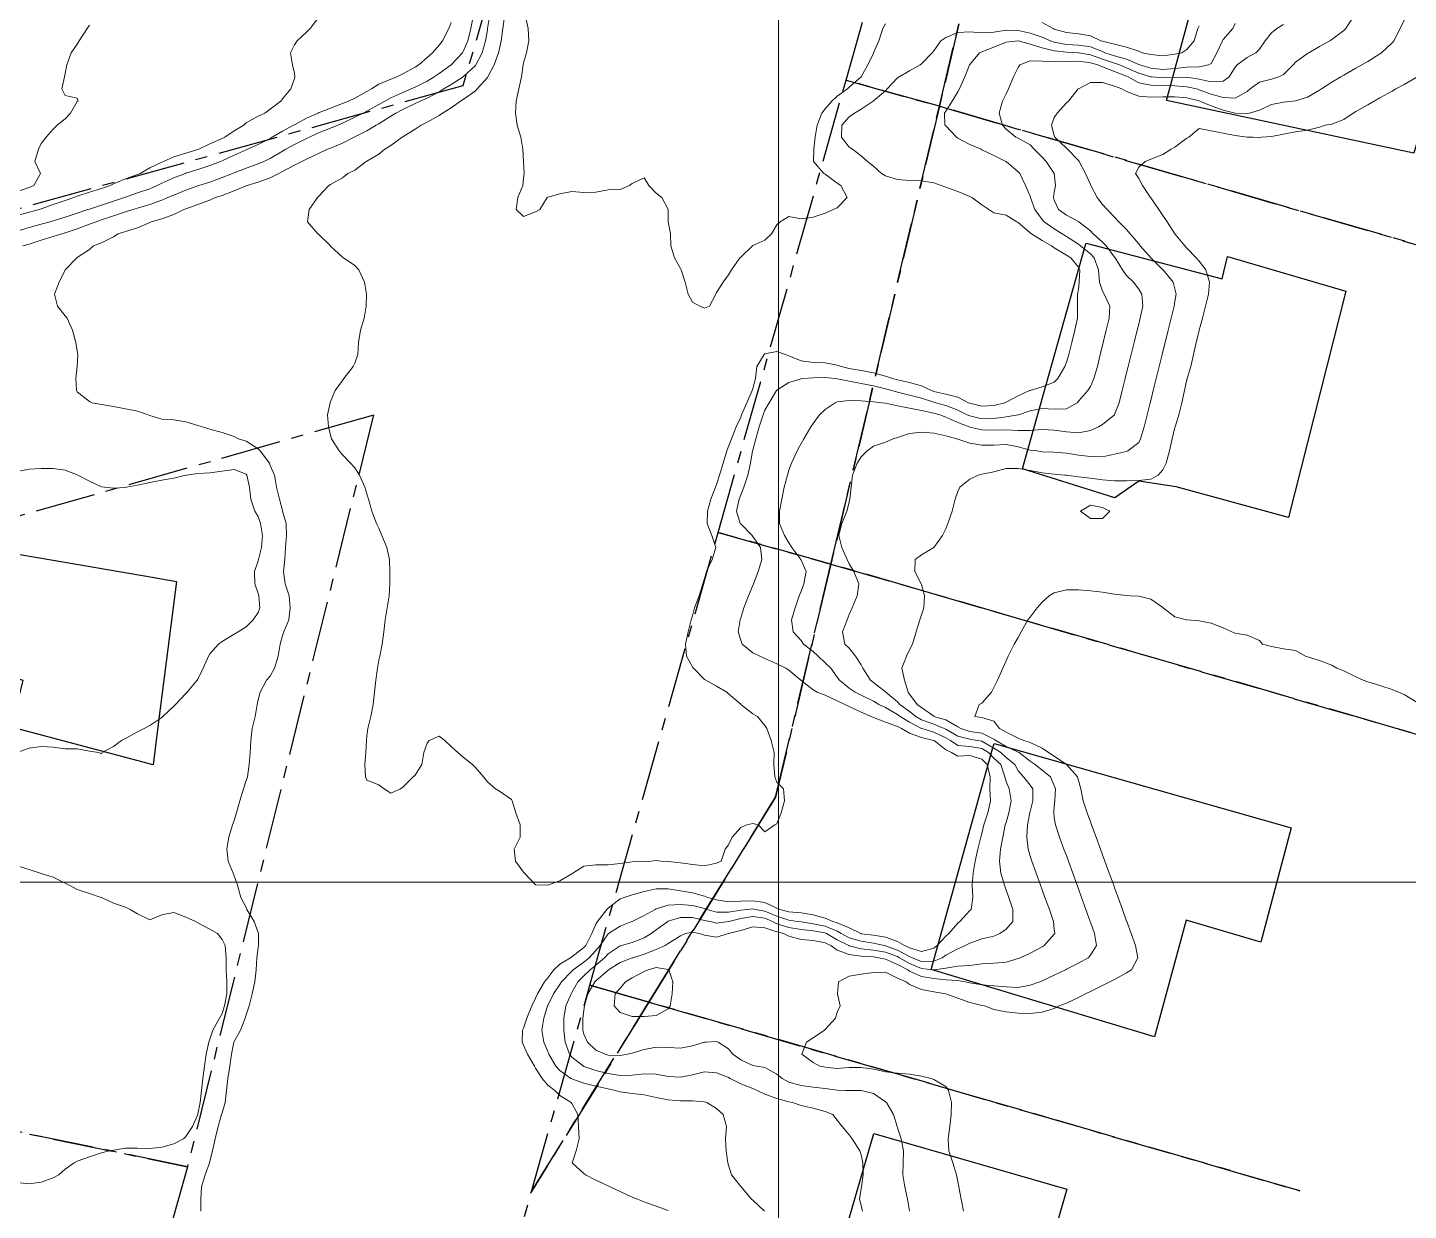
# Model space of a CAD drawing. Header units: centimetres. Extents: x 0 to 642158, y -847 to 649707.
# Drawn here: x 617835.7 to 617892.9, y 621073.8 to 621122.8 of the extents above; entities that cross this region are included whole.
import ezdxf

# ---------------------------------------------------------------- set-up
doc = ezdxf.new("R2010")
doc.units = ezdxf.units.CM
doc.header["$MEASUREMENT"] = 0
doc.linetypes.add('CENTERX2', pattern=[4, 2.5, -0.5, 0.5, -0.5])
doc.layers.add('MEV_grille', color=254, linetype='Continuous', lineweight=9)
doc.layers.add('WAL_topographie 0.5', color=253, linetype='Continuous', lineweight=20)
doc.layers.add('SPW_batiments', color=7, linetype='Continuous')
doc.layers.add('SPW_parcellaire cadastral', color=7, linetype='CENTERX2', lineweight=25, true_color=0xff0542)

# ---------------------------------------------------------------- blocks, each defined once
blk = doc.blocks.new('*U114')
at = {"layer": 'MEV_grille', "transparency": 33554687}
blk.add_lwpolyline([(-1338.461, 0), (1338.461, 0)], dxfattribs=at)
blk = doc.blocks.new('*U115')
at = {"layer": 'MEV_grille', "color": 0, "linetype": 'ByBlock', "lineweight": -2, "transparency": 16777216}
blk.add_blockref('*U114', (0, -1300), dxfattribs=at)
blk = doc.blocks.new('*U112')
at = {"layer": 'MEV_grille', "transparency": 33554687}
blk.add_lwpolyline([(0, 1825.476), (0, -1825.476)], dxfattribs=at)
blk = doc.blocks.new('*U113')
at = {"layer": 'MEV_grille', "color": 0, "linetype": 'ByBlock', "lineweight": -2, "transparency": 16777216}
blk.add_blockref('*U112', (2500, 0), dxfattribs=at)

msp = doc.modelspace()

# ---------------------------------------------------------------- linework, layer by layer
at = {"layer": 'SPW_batiments'}
for points in [[(617896.867, 621130.429), (617896.201, 621127.895), (617896.752, 621127.828), (617895.852, 621123.978), (617895.052, 621124.112), (617893.153, 621117.595), (617882.903, 621119.777), (617886.617, 621133.527), (617896.867, 621130.429)], [(617885.204, 621112.377), (617885.436, 621113.311), (617890.336, 621111.878), (617887.955, 621102.495), (617883.304, 621103.761), (617881.755, 621103.994), (617880.755, 621103.311), (617876.938, 621104.51), (617879.522, 621113.693), (617879.569, 621113.861), (617885.204, 621112.377)], [(617841.13, 621094.145), (617840.888, 621092.249), (617835.022, 621093.805), (617835.507, 621095.742), (617831.018, 621097.017), (617831.199, 621097.556), (617830.103, 621097.277), (617825.934, 621096.216), (617824.573, 621095.869), (617819.511, 621094.58), (617818.612, 621097.934), (617819.02, 621098.05), (617820.973, 621098.604), (617823.204, 621099.236), (617831.571, 621101.609), (617831.83, 621101.564), (617832.505, 621101.449), (617836.753, 621100.719), (617840.854, 621100.015), (617841.858, 621099.842), (617841.13, 621094.145)], [(617888.072, 621089.628), (617886.807, 621084.895), (617883.723, 621085.811), (617882.407, 621080.977), (617873.14, 621083.76), (617873.238, 621084.111), (617875.695, 621092.908), (617875.756, 621093.126), (617888.072, 621089.628)], [(617878.776, 621074.655), (617875.765, 621064.225), (617867.737, 621066.566), (617870.771, 621076.966), (617878.776, 621074.655)]]:
    msp.add_lwpolyline(points, dxfattribs=at)
at = {"layer": 'SPW_parcellaire cadastral'}
for points in [[(617808.375, 621107.823), (617812.477, 621122.791), (617814.302, 621129.008), (617819.06, 621145.562), (617821.552, 621154.15), (617860.557, 621143.859), (617853.735, 621120.38), (617808.375, 621107.823)], [(617869.618, 621120.613), (617874.93, 621139.376), (617876.383, 621138.97), (617877.989, 621138.522), (617873.486, 621119.533), (617869.618, 621120.613)], [(617903.347, 621110.875), (617873.486, 621119.533), (617877.989, 621138.522), (617887.811, 621135.609), (617910.792, 621128.984)], [(617864.311, 621101.87), (617869.618, 621120.613), (617873.486, 621119.533), (617868.988, 621100.563), (617864.311, 621101.87)], [(617895.895, 621092.747), (617868.988, 621100.563), (617873.486, 621119.533), (617903.347, 621110.875)], [(617800.049, 621077.763), (617796.256, 621091.716), (617817.871, 621097.591), (617832.205, 621101.67), (617850.029, 621106.745), (617842.315, 621075.59), (617817.159, 621080.768), (617810.204, 621080.395), (617800.049, 621077.763)], [(617864.311, 621101.87), (617868.988, 621100.563), (617866.699, 621090.907), (617861.44, 621082.414), (617858.998, 621083.108), (617864.311, 621101.87)], [(617888.432, 621074.591), (617861.44, 621082.414), (617866.699, 621090.907), (617868.988, 621100.563), (617895.895, 621092.747)], [(617861.44, 621082.414), (617856.577, 621074.556), (617858.998, 621083.108), (617861.44, 621082.414)], [(617878.663, 621050.825), (617855.463, 621070.639), (617856.577, 621074.556), (617861.44, 621082.414), (617888.432, 621074.591)], [(617839.353, 621065.082), (617833.485, 621065.931), (617824.609, 621067.319), (617815.475, 621068.602), (617808.209, 621069.652), (617807.21, 621062.702), (617804.076, 621063.151), (617801.865, 621071.281), (617800.049, 621077.763), (617810.204, 621080.395), (617817.159, 621080.768), (617842.315, 621075.59), (617839.353, 621065.082)]]:
    msp.add_lwpolyline(points, dxfattribs=at)
at = {"layer": 'WAL_topographie 0.5'}
for points in [[(617847.75, 621123.208), (617847.406, 621122.75), (617847.25, 621122.599), (617846.867, 621122.25), (617846.75, 621122.083), (617846.594, 621121.75), (617846.674, 621121.25), (617846.75, 621120.9), (617846.773, 621120.75), (617846.75, 621120.69), (617846.603, 621120.25), (617846.25, 621119.848), (617846.19, 621119.75), (617845.75, 621119.415), (617845.517, 621119.25), (617845.25, 621119.13), (617844.75, 621118.846), (617844.651, 621118.75), (617844.25, 621118.521), (617843.864, 621118.25), (617843.75, 621118.196), (617843.25, 621117.982), (617842.788, 621117.75), (617842.75, 621117.736), (617842.25, 621117.593), (617841.75, 621117.442), (617841.328, 621117.25), (617841.25, 621117.221), (617840.75, 621116.978), (617840.356, 621116.75), (617840.25, 621116.705), (617839.75, 621116.531), (617839.25, 621116.315), (617839.113, 621116.25), (617838.75, 621116.124), (617838.25, 621115.979), (617837.75, 621115.812), (617837.602, 621115.75), (617837.25, 621115.633), (617836.75, 621115.459), (617836.25, 621115.277), (617836.167, 621115.25), (617835.75, 621115.14), (617835.25, 621115.009)], [(617854.156, 621123.25), (617854.061, 621122.75), (617853.945, 621122.25), (617853.75, 621121.805), (617853.719, 621121.75), (617853.25, 621121.25), (617853.25, 621121.25), (617852.75, 621120.897), (617852.547, 621120.75), (617852.25, 621120.571), (617851.75, 621120.32), (617851.596, 621120.25), (617851.25, 621120.105), (617850.75, 621119.885), (617850.499, 621119.75), (617850.25, 621119.608), (617849.75, 621119.327), (617849.595, 621119.25), (617849.25, 621119.078), (617848.75, 621118.839), (617848.545, 621118.75), (617848.25, 621118.623), (617847.75, 621118.427), (617847.371, 621118.25), (617847.25, 621118.192), (617846.75, 621117.95), (617846.393, 621117.75), (617846.25, 621117.668), (617845.75, 621117.373), (617845.479, 621117.25), (617845.25, 621117.155), (617844.75, 621116.973), (617844.25, 621116.775), (617844.188, 621116.75), (617843.75, 621116.576), (617843.25, 621116.393), (617842.788, 621116.25), (617842.75, 621116.238), (617842.25, 621116.057), (617841.75, 621115.856), (617841.5, 621115.75), (617841.25, 621115.647), (617840.75, 621115.465), (617840.25, 621115.31), (617840.052, 621115.25), (617839.75, 621115.154), (617839.25, 621114.989), (617838.75, 621114.825), (617838.525, 621114.75), (617838.25, 621114.643), (617837.75, 621114.455), (617837.25, 621114.288), (617837.115, 621114.25), (617836.75, 621114.131), (617836.25, 621113.982), (617835.75, 621113.824), (617835.487, 621113.75)], [(617854.836, 621123.25), (617854.757, 621122.75), (617854.75, 621122.701), (617854.678, 621122.25), (617854.529, 621121.75), (617854.268, 621121.25), (617854.25, 621121.225), (617853.75, 621120.752), (617853.747, 621120.75), (617853.25, 621120.439), (617852.937, 621120.25), (617852.75, 621120.132), (617852.25, 621119.867), (617851.969, 621119.75), (617851.75, 621119.643), (617851.25, 621119.404), (617850.95, 621119.25), (617850.75, 621119.124), (617850.25, 621118.811), (617850.137, 621118.75), (617849.75, 621118.513), (617849.25, 621118.263), (617849.222, 621118.25), (617848.75, 621118.007), (617848.25, 621117.804), (617848.123, 621117.75), (617847.75, 621117.572), (617847.25, 621117.343), (617847.052, 621117.25), (617846.75, 621117.094), (617846.25, 621116.824), (617846.101, 621116.75), (617845.75, 621116.571), (617845.25, 621116.392), (617844.798, 621116.25), (617844.75, 621116.23), (617844.25, 621116.029), (617843.75, 621115.84), (617843.479, 621115.75), (617843.25, 621115.647), (617842.75, 621115.457), (617842.25, 621115.282), (617842.161, 621115.25), (617841.75, 621115.05), (617841.25, 621114.872), (617840.815, 621114.75), (617840.75, 621114.716), (617840.25, 621114.5), (617839.75, 621114.344), (617839.442, 621114.25), (617839.25, 621114.123), (617838.75, 621113.873), (617838.419, 621113.75), (617838.25, 621113.592), (617837.75, 621113.26), (617837.725, 621113.25), (617837.25, 621112.75), (617837.25, 621112.75), (617837, 621112.25), (617836.801, 621111.75), (617836.922, 621111.25), (617837.25, 621110.846), (617837.333, 621110.75), (617837.556, 621110.25), (617837.686, 621109.75), (617837.75, 621109.393), (617837.774, 621109.25), (617837.75, 621108.75), (617837.75, 621108.75), (617837.692, 621108.25), (617837.71, 621107.75), (617837.75, 621107.706), (617838.25, 621107.303), (617838.369, 621107.25), (617838.75, 621107.17), (617839.25, 621107.097), (617839.75, 621107), (617840.25, 621106.892), (617840.681, 621106.75), (617840.75, 621106.726), (617841.25, 621106.573), (617841.75, 621106.534), (617842.25, 621106.46), (617842.75, 621106.309), (617842.944, 621106.25), (617843.25, 621106.15), (617843.75, 621106.012), (617844.25, 621105.845), (617844.433, 621105.75), (617844.75, 621105.653), (617845.25, 621105.335), (617845.329, 621105.25), (617845.713, 621104.75), (617845.75, 621104.643), (617845.919, 621104.25), (617846.012, 621103.75), (617846.131, 621103.25), (617846.25, 621102.776), (617846.261, 621102.75), (617846.404, 621102.25), (617846.415, 621101.75), (617846.376, 621101.25), (617846.347, 621100.75), (617846.297, 621100.25), (617846.363, 621099.75), (617846.53, 621099.25), (617846.576, 621098.75), (617846.513, 621098.25), (617846.309, 621097.75), (617846.25, 621097.604), (617846.156, 621097.25), (617846.08, 621096.75), (617845.925, 621096.25), (617845.75, 621095.923), (617845.599, 621095.75), (617845.327, 621095.25), (617845.25, 621094.938), (617845.212, 621094.75), (617845.127, 621094.25), (617845, 621093.75), (617844.944, 621093.25), (617844.915, 621092.75), (617844.877, 621092.25), (617844.799, 621091.75), (617844.75, 621091.593), (617844.64, 621091.25), (617844.487, 621090.75), (617844.352, 621090.25), (617844.25, 621089.94), (617844.185, 621089.75), (617844.032, 621089.25), (617843.948, 621088.75), (617844.01, 621088.25), (617844.207, 621087.75), (617844.25, 621087.65), (617844.395, 621087.25), (617844.534, 621086.75), (617844.75, 621086.325), (617844.781, 621086.25), (617845.088, 621085.75), (617845.25, 621085.294), (617845.264, 621085.25), (617845.263, 621084.75), (617845.25, 621084.672), (617845.198, 621084.25), (617845.161, 621083.75), (617845.103, 621083.25), (617844.999, 621082.75), (617844.875, 621082.25), (617844.75, 621081.882), (617844.712, 621081.75), (617844.509, 621081.25), (617844.25, 621080.772), (617844.24, 621080.75), (617844.141, 621080.25), (617844.079, 621079.75), (617843.995, 621079.25), (617843.94, 621078.75), (617843.885, 621078.25), (617843.75, 621077.821), (617843.734, 621077.75), (617843.591, 621077.25), (617843.464, 621076.75), (617843.356, 621076.25), (617843.25, 621075.82), (617843.231, 621075.75), (617843.049, 621075.25), (617842.894, 621074.75), (617842.875, 621074.25), (617842.864, 621073.75)], [(617855.452, 621123.25), (617855.39, 621122.75), (617855.327, 621122.25), (617855.25, 621121.925), (617855.213, 621121.75), (617855.032, 621121.25), (617854.765, 621120.75), (617854.75, 621120.727), (617854.324, 621120.25), (617854.25, 621120.178), (617853.75, 621119.819), (617853.636, 621119.75), (617853.25, 621119.471), (617852.888, 621119.25), (617852.75, 621119.148), (617852.25, 621118.869), (617852.007, 621118.75), (617851.75, 621118.584), (617851.25, 621118.272), (617851.216, 621118.25), (617850.75, 621117.905), (617850.498, 621117.75), (617850.25, 621117.552), (617849.75, 621117.26), (617849.731, 621117.25), (617849.25, 621116.884), (617848.966, 621116.75), (617848.75, 621116.573), (617848.25, 621116.289), (617848.173, 621116.25), (617847.75, 621115.792), (617847.71, 621115.75), (617847.365, 621115.25), (617847.298, 621114.75), (617847.723, 621114.25), (617847.75, 621114.228), (617848.239, 621113.75), (617848.25, 621113.734), (617848.75, 621113.279), (617848.79, 621113.25), (617849.25, 621112.93), (617849.421, 621112.75), (617849.66, 621112.25), (617849.737, 621111.75), (617849.719, 621111.25), (617849.635, 621110.75), (617849.489, 621110.25), (617849.412, 621109.75), (617849.38, 621109.25), (617849.25, 621108.885), (617849.184, 621108.75), (617848.804, 621108.25), (617848.75, 621108.176), (617848.435, 621107.75), (617848.25, 621107.303), (617848.23, 621107.25), (617848.12, 621106.75), (617848.157, 621106.25), (617848.25, 621105.908), (617848.29, 621105.75), (617848.601, 621105.25), (617848.75, 621105.088), (617849.074, 621104.75), (617849.25, 621104.547), (617849.446, 621104.25), (617849.667, 621103.75), (617849.75, 621103.477), (617849.816, 621103.25), (617849.966, 621102.75), (617850.158, 621102.25), (617850.25, 621102.055), (617850.371, 621101.75), (617850.583, 621101.25), (617850.69, 621100.75), (617850.703, 621100.25), (617850.705, 621099.75), (617850.683, 621099.25), (617850.598, 621098.75), (617850.505, 621098.25), (617850.458, 621097.75), (617850.39, 621097.25), (617850.285, 621096.75), (617850.25, 621096.583), (617850.194, 621096.25), (617850.128, 621095.75), (617850.07, 621095.25), (617850.009, 621094.75), (617849.915, 621094.25), (617849.789, 621093.75), (617849.75, 621093.45), (617849.734, 621093.25), (617849.708, 621092.75), (617849.67, 621092.25), (617849.691, 621091.75), (617849.75, 621091.61), (617850.25, 621091.408), (617850.464, 621091.25), (617850.75, 621091.068), (617851.15, 621091.25), (617851.25, 621091.321), (617851.679, 621091.75), (617851.75, 621091.821), (617852.036, 621092.25), (617852.115, 621092.75), (617852.25, 621093.139), (617852.333, 621093.25), (617852.75, 621093.429), (617852.988, 621093.25), (617853.25, 621093), (617853.525, 621092.75), (617853.75, 621092.554), (617854.139, 621092.25), (617854.25, 621092.132), (617854.592, 621091.75), (617854.75, 621091.536), (617855.083, 621091.25), (617855.25, 621091.15), (617855.75, 621090.806), (617855.781, 621090.75), (617855.929, 621090.25), (617856.11, 621089.75), (617856.104, 621089.25), (617855.865, 621088.75), (617855.911, 621088.25), (617856.25, 621087.794), (617856.29, 621087.75), (617856.75, 621087.271), (617857.25, 621087.25), (617857.75, 621087.429), (617858.25, 621087.721), (617858.298, 621087.75), (617858.75, 621088.047), (617859.25, 621088.097), (617859.75, 621088.093), (617860.25, 621088.152), (617860.75, 621088.218), (617861.25, 621088.241), (617861.536, 621088.25), (617861.75, 621088.277), (617861.938, 621088.25), (617862.25, 621088.237), (617862.75, 621088.176), (617863.25, 621088.111), (617863.75, 621088.062), (617864.25, 621088.167), (617864.438, 621088.25), (617864.607, 621088.75), (617864.75, 621088.932), (617864.902, 621089.25), (617865.25, 621089.65), (617865.5, 621089.75), (617865.75, 621089.811), (617865.972, 621089.75), (617866.25, 621089.472), (617866.667, 621089.75), (617866.75, 621089.8), (617866.923, 621090.25), (617867.068, 621090.75), (617867.031, 621091.25), (617866.75, 621091.531), (617866.672, 621091.75), (617866.62, 621092.25), (617866.644, 621092.75), (617866.517, 621093.25), (617866.33, 621093.75), (617866.25, 621093.875), (617865.941, 621094.25), (617865.75, 621094.36), (617865.261, 621094.75), (617865.25, 621094.756), (617864.75, 621095.183), (617864.68, 621095.25), (617864.25, 621095.497), (617863.804, 621095.75), (617863.75, 621095.785), (617863.291, 621096.25), (617863.25, 621096.306), (617863, 621096.75), (617862.959, 621097.25), (617863.07, 621097.75), (617863.198, 621098.25), (617863.25, 621098.42), (617863.34, 621098.75), (617863.523, 621099.25), (617863.685, 621099.75), (617863.75, 621099.966), (617863.838, 621100.25), (617864.07, 621100.75), (617864.221, 621101.25), (617864.053, 621101.75), (617863.865, 621102.25), (617863.872, 621102.75), (617864.018, 621103.25), (617864.21, 621103.75), (617864.25, 621103.862), (617864.37, 621104.25), (617864.518, 621104.75), (617864.679, 621105.25), (617864.75, 621105.432), (617864.863, 621105.75), (617865.063, 621106.25), (617865.25, 621106.657), (617865.288, 621106.75), (617865.503, 621107.25), (617865.722, 621107.75), (617865.75, 621107.845), (617865.857, 621108.25), (617865.922, 621108.75), (617866.227, 621109.25), (617866.25, 621109.268), (617866.75, 621109.378), (617867.099, 621109.25), (617867.25, 621109.186), (617867.75, 621108.99), (617868.25, 621108.917), (617868.75, 621108.895), (617869.25, 621108.809), (617869.421, 621108.75), (617869.75, 621108.669), (617870.25, 621108.579), (617870.75, 621108.486), (617871.25, 621108.351), (617871.541, 621108.25), (617871.75, 621108.2), (617872.25, 621108.09), (617872.75, 621107.946), (617873.158, 621107.75), (617873.25, 621107.72), (617873.75, 621107.605), (617874.25, 621107.477), (617874.69, 621107.25), (617874.75, 621107.225), (617875.25, 621107.106), (617875.75, 621107.137), (617876.205, 621107.25), (617876.25, 621107.272), (617876.75, 621107.54), (617877.228, 621107.75), (617877.25, 621107.762), (617877.75, 621107.907), (617878.25, 621108.101), (617878.402, 621108.25), (617878.682, 621108.75), (617878.75, 621108.934), (617878.852, 621109.25), (617878.98, 621109.75), (617879.108, 621110.25), (617879.207, 621110.75), (617879.217, 621111.25), (617879.217, 621111.75), (617879.25, 621111.946), (617879.284, 621112.25), (617879.309, 621112.75), (617879.25, 621112.863), (617878.93, 621113.25), (617878.75, 621113.363), (617878.25, 621113.661), (617878.128, 621113.75), (617877.75, 621113.977), (617877.309, 621114.25), (617877.25, 621114.293), (617876.75, 621114.718), (617876.695, 621114.75), (617876.25, 621115.019), (617875.75, 621115.12), (617875.539, 621115.25), (617875.25, 621115.452), (617874.83, 621115.75), (617874.75, 621115.797), (617874.25, 621115.999), (617873.75, 621116.188), (617873.566, 621116.25), (617873.25, 621116.358), (617872.75, 621116.445), (617872.25, 621116.463), (617871.75, 621116.496), (617871.25, 621116.654), (617871.083, 621116.75), (617870.75, 621117.05), (617870.504, 621117.25), (617870.25, 621117.484), (617869.883, 621117.75), (617869.75, 621117.84), (617869.424, 621118.25), (617869.449, 621118.75), (617869.75, 621119.096), (617869.964, 621119.25), (617870.25, 621119.409), (617870.736, 621119.75), (617870.75, 621119.76), (617871.25, 621120.18), (617871.328, 621120.25), (617871.75, 621120.706), (617871.826, 621120.75), (617872.25, 621121.009), (617872.69, 621121.25), (617872.75, 621121.297), (617873.183, 621121.75), (617873.25, 621121.836), (617873.552, 621122.25), (617873.75, 621122.388), (617874.25, 621122.596), (617874.75, 621122.619), (617875.25, 621122.572), (617875.75, 621122.601), (617876.25, 621122.688), (617876.75, 621122.669), (617877.25, 621122.563), (617877.75, 621122.403), (617878.089, 621122.25), (617878.25, 621122.194), (617878.75, 621122.099), (617879.25, 621122.063), (617879.75, 621121.991), (617880.25, 621121.797), (617880.347, 621121.75), (617880.75, 621121.618), (617881.25, 621121.482), (617881.75, 621121.268), (617881.791, 621121.25), (617882.25, 621121.109), (617882.75, 621121.057), (617883.25, 621121.095), (617883.75, 621121.156), (617884.25, 621121.164), (617884.661, 621121.25), (617884.75, 621121.313), (617884.983, 621121.75), (617885.219, 621122.25), (617885.25, 621122.301), (617885.646, 621122.75), (617885.75, 621122.968)], [(617856.328, 621123.25), (617856.434, 621122.75), (617856.463, 621122.25), (617856.37, 621121.75), (617856.25, 621121.331), (617856.235, 621121.25), (617856.157, 621120.75), (617856.05, 621120.25), (617855.948, 621119.75), (617855.91, 621119.25), (617855.983, 621118.75), (617856.14, 621118.25), (617856.215, 621117.75), (617856.25, 621117.25), (617856.25, 621117.25), (617856.274, 621116.75), (617856.25, 621116.55), (617856.214, 621116.25), (617856.015, 621115.75), (617855.938, 621115.25), (617856.25, 621114.972), (617856.75, 621115.156), (617856.927, 621115.25), (617857.222, 621115.75), (617857.25, 621115.767), (617857.75, 621115.911), (617858.25, 621116), (617858.75, 621115.962), (617859.25, 621115.98), (617859.75, 621116.064), (617860.25, 621116.083), (617860.643, 621116.25), (617860.75, 621116.329), (617861.25, 621116.562), (617861.442, 621116.25), (617861.75, 621115.93), (617861.975, 621115.75), (617862.25, 621115.25), (617862.25, 621115.25), (617862.25, 621114.75), (617862.341, 621114.25), (617862.356, 621113.75), (617862.5, 621113.25), (617862.75, 621112.806), (617862.779, 621112.75), (617862.948, 621112.25), (617863.076, 621111.75), (617863.25, 621111.417), (617863.558, 621111.25), (617863.75, 621111.174), (617863.958, 621111.25), (617864.214, 621111.75), (617864.25, 621111.817), (617864.521, 621112.25), (617864.75, 621112.555), (617864.871, 621112.75), (617865.215, 621113.25), (617865.25, 621113.283), (617865.733, 621113.75), (617865.75, 621113.766), (617866.25, 621113.99), (617866.521, 621114.25), (617866.75, 621114.617), (617866.883, 621114.75), (617867.25, 621114.97), (617867.75, 621114.875), (617868.25, 621114.935), (617868.75, 621115.098), (617869.084, 621115.25), (617869.25, 621115.319), (617869.658, 621115.75), (617869.397, 621116.25), (617869.25, 621116.353), (617868.75, 621116.717), (617868.703, 621116.75), (617868.271, 621117.25), (617868.277, 621117.75), (617868.339, 621118.25), (617868.424, 621118.75), (617868.62, 621119.25), (617868.75, 621119.423), (617869.035, 621119.75), (617869.25, 621119.95), (617869.675, 621120.25), (617869.75, 621120.327), (617870.246, 621120.75), (617870.25, 621120.755), (617870.517, 621121.25), (617870.75, 621121.739), (617870.754, 621121.75), (617870.971, 621122.25), (617871.136, 621122.75), (617871.25, 621122.945)], [(617866.23, 621073.75), (617865.75, 621074.2), (617865.702, 621074.25), (617865.263, 621074.75), (617865.25, 621074.774), (617864.875, 621075.25), (617864.75, 621075.659), (617864.722, 621075.75), (617864.644, 621076.25), (617864.626, 621076.75), (617864.668, 621077.25), (617864.528, 621077.75), (617864.25, 621078), (617863.85, 621078.25), (617863.75, 621078.277), (617863.25, 621078.316), (617862.75, 621078.321), (617862.25, 621078.356), (617861.75, 621078.454), (617861.25, 621078.568), (617860.75, 621078.625), (617860.25, 621078.692), (617860.048, 621078.75), (617859.75, 621078.813), (617859.25, 621078.932), (617858.75, 621079.055), (617858.25, 621079.228), (617858.213, 621079.25), (617857.75, 621079.574), (617857.584, 621079.75), (617857.294, 621080.25), (617857.25, 621080.367), (617857.091, 621080.75), (617857, 621081.25), (617857.095, 621081.75), (617857.242, 621082.25), (617857.25, 621082.267), (617857.493, 621082.75), (617857.75, 621083.145), (617857.817, 621083.25), (617858.25, 621083.696), (617858.304, 621083.75), (617858.75, 621084.069), (617858.97, 621084.25), (617859.25, 621084.552), (617859.429, 621084.75), (617859.75, 621085.235), (617859.773, 621085.25), (617860.25, 621085.558), (617860.738, 621085.75), (617860.75, 621085.756), (617861.25, 621085.999), (617861.703, 621086.25), (617861.75, 621086.272), (617862.25, 621086.431), (617862.75, 621086.454), (617863.25, 621086.41), (617863.75, 621086.287), (617863.867, 621086.25), (617864.25, 621086.144), (617864.75, 621086.133), (617865.25, 621086.22), (617865.53, 621086.25), (617865.75, 621086.273), (617865.862, 621086.25), (617866.25, 621086.18), (617866.75, 621085.974), (617867.25, 621085.808), (617867.61, 621085.75), (617867.75, 621085.73), (617868.25, 621085.655), (617868.75, 621085.552), (617869.25, 621085.35), (617869.421, 621085.25), (617869.75, 621085.069), (617870.25, 621084.93), (617870.75, 621084.858), (617871.198, 621084.75), (617871.25, 621084.74), (617871.75, 621084.568), (617872.25, 621084.306), (617872.364, 621084.25), (617872.75, 621084.096), (617873.25, 621084.112), (617873.598, 621084.25), (617873.75, 621084.356), (617874.25, 621084.613), (617874.572, 621084.75), (617874.75, 621084.858), (617875.25, 621085.028), (617875.75, 621085.149), (617875.987, 621085.25), (617876.25, 621085.435), (617876.538, 621085.75), (617876.528, 621086.25), (617876.362, 621086.75), (617876.25, 621087.056), (617876.18, 621087.25), (617876.03, 621087.75), (617875.983, 621088.25), (617876.026, 621088.75), (617876.113, 621089.25), (617876.219, 621089.75), (617876.25, 621089.859), (617876.359, 621090.25), (617876.466, 621090.75), (617876.373, 621091.25), (617876.25, 621091.557), (617876.202, 621091.75), (617876.031, 621092.25), (617875.75, 621092.52), (617875.521, 621092.75), (617875.25, 621092.917), (617874.75, 621093), (617874.25, 621093.05), (617873.941, 621093.25), (617873.75, 621093.363), (617873.25, 621093.59), (617872.754, 621093.75), (617872.75, 621093.751), (617872.25, 621094.015), (617871.855, 621094.25), (617871.75, 621094.327), (617871.25, 621094.624), (617870.981, 621094.75), (617870.75, 621094.877), (617870.25, 621095.126), (617869.99, 621095.25), (617869.75, 621095.42), (617869.34, 621095.75), (617869.25, 621095.878), (617868.981, 621096.25), (617868.75, 621096.476), (617868.465, 621096.75), (617868.25, 621096.935), (617867.855, 621097.25), (617867.75, 621097.391), (617867.421, 621097.75), (617867.361, 621098.25), (617867.506, 621098.75), (617867.679, 621099.25), (617867.75, 621099.437), (617867.867, 621099.75), (617867.962, 621100.25), (617867.75, 621100.724), (617867.741, 621100.75), (617867.373, 621101.25), (617867.25, 621101.448), (617867.069, 621101.75), (617866.855, 621102.25), (617866.862, 621102.75), (617866.959, 621103.25), (617867.052, 621103.75), (617867.187, 621104.25), (617867.25, 621104.451), (617867.361, 621104.75), (617867.59, 621105.25), (617867.75, 621105.56), (617867.866, 621105.75), (617868.156, 621106.25), (617868.25, 621106.382), (617868.52, 621106.75), (617868.75, 621106.97), (617869.169, 621107.25), (617869.25, 621107.279), (617869.75, 621107.34), (617870.25, 621107.321), (617870.75, 621107.288), (617871.103, 621107.25), (617871.25, 621107.229), (617871.75, 621107.114), (617872.25, 621107.025), (617872.75, 621106.932), (617873.25, 621106.821), (617873.5, 621106.75), (617873.75, 621106.65), (617874.25, 621106.423), (617874.726, 621106.25), (617874.75, 621106.24), (617875.25, 621106.119), (617875.75, 621106.113), (617876.25, 621106.131), (617876.75, 621106.099), (617877.25, 621106.096), (617877.75, 621106.138), (617878.25, 621106.11), (617878.75, 621106.039), (617879.25, 621106), (617879.75, 621106.091), (617880.087, 621106.25), (617880.25, 621106.35), (617880.747, 621106.75), (617880.75, 621106.754), (617880.939, 621107.25), (617881.067, 621107.75), (617881.192, 621108.25), (617881.25, 621108.481), (617881.317, 621108.75), (617881.439, 621109.25), (617881.564, 621109.75), (617881.689, 621110.25), (617881.75, 621110.5), (617881.811, 621110.75), (617881.918, 621111.25), (617881.884, 621111.75), (617881.75, 621111.956), (617881.527, 621112.25), (617881.25, 621112.524), (617881.072, 621112.75), (617880.769, 621113.25), (617880.75, 621113.274), (617880.397, 621113.75), (617880.25, 621113.898), (617879.868, 621114.25), (617879.75, 621114.373), (617879.272, 621114.75), (617879.25, 621114.765), (617878.75, 621115.017), (617878.423, 621115.25), (617878.25, 621115.644), (617878.219, 621115.75), (617878.25, 621115.974), (617878.298, 621116.25), (617878.25, 621116.75), (617878.25, 621116.75), (617877.907, 621117.25), (617877.75, 621117.42), (617877.409, 621117.75), (617877.25, 621117.934), (617876.75, 621118.208), (617876.65, 621118.25), (617876.25, 621118.588), (617876.104, 621118.75), (617875.966, 621119.25), (617876.105, 621119.75), (617876.25, 621120.048), (617876.347, 621120.25), (617876.56, 621120.75), (617876.75, 621121.14), (617876.82, 621121.25), (617877.25, 621121.412), (617877.75, 621121.4), (617878.25, 621121.377), (617878.75, 621121.393), (617879.25, 621121.401), (617879.75, 621121.339), (617880.059, 621121.25), (617880.25, 621121.169), (617880.75, 621120.979), (617881.25, 621120.778), (617881.311, 621120.75), (617881.75, 621120.511), (617882.25, 621120.413), (617882.75, 621120.389), (617883.25, 621120.375), (617883.75, 621120.345), (617884.146, 621120.25), (617884.25, 621120.221), (617884.75, 621120.039), (617885.25, 621119.898), (617885.75, 621119.876), (617886.25, 621120.152), (617886.375, 621120.25), (617886.75, 621120.537), (617887.25, 621120.659), (617887.561, 621120.75), (617887.75, 621120.851), (617888.152, 621121.25), (617888.25, 621121.355), (617888.75, 621121.716), (617888.807, 621121.75), (617889.25, 621122.007), (617889.67, 621122.25), (617889.75, 621122.301), (617890.25, 621122.672), (617890.338, 621122.75), (617890.66, 621123.25)], [(617870.299, 621073.75), (617870.25, 621073.985), (617870.176, 621074.25), (617870.25, 621074.685), (617870.258, 621074.75), (617870.325, 621075.25), (617870.311, 621075.75), (617870.25, 621076.079), (617870.188, 621076.25), (617869.872, 621076.75), (617869.75, 621076.909), (617869.46, 621077.25), (617869.25, 621077.512), (617869.064, 621077.75), (617868.75, 621077.88), (617868.25, 621078.011), (617867.75, 621078.129), (617867.401, 621078.25), (617867.25, 621078.28), (617866.75, 621078.413), (617866.25, 621078.602), (617865.939, 621078.75), (617865.75, 621078.825), (617865.25, 621079.03), (617864.812, 621079.25), (617864.75, 621079.281), (617864.25, 621079.477), (617863.75, 621079.514), (617863.25, 621079.396), (617862.75, 621079.298), (617862.25, 621079.322), (617861.75, 621079.418), (617861.25, 621079.442), (617860.75, 621079.385), (617860.25, 621079.365), (617859.75, 621079.446), (617859.25, 621079.58), (617858.75, 621079.741), (617858.731, 621079.75), (617858.25, 621080.126), (617858.154, 621080.25), (617857.971, 621080.75), (617857.917, 621081.25), (617857.917, 621081.75), (617858.007, 621082.25), (617858.218, 621082.75), (617858.25, 621082.802), (617858.493, 621083.25), (617858.75, 621083.505), (617859.008, 621083.75), (617859.25, 621083.945), (617859.602, 621084.25), (617859.75, 621084.415), (617860.25, 621084.736), (617860.305, 621084.75), (617860.75, 621084.88), (617861.25, 621085.08), (617861.535, 621085.25), (617861.75, 621085.4), (617862.227, 621085.75), (617862.25, 621085.763), (617862.75, 621085.921), (617863.25, 621085.92), (617863.75, 621085.799), (617863.979, 621085.75), (617864.25, 621085.688), (617864.75, 621085.749), (617864.752, 621085.75), (617865.25, 621085.878), (617865.75, 621085.961), (617866.25, 621085.889), (617866.573, 621085.75), (617866.75, 621085.66), (617867.25, 621085.499), (617867.75, 621085.42), (617868.25, 621085.366), (617868.75, 621085.277), (617868.81, 621085.25), (617869.25, 621084.993), (617869.733, 621084.75), (617869.75, 621084.741), (617870.25, 621084.619), (617870.75, 621084.562), (617871.25, 621084.476), (617871.75, 621084.297), (617871.834, 621084.25), (617872.25, 621084.006), (617872.75, 621083.802), (617873.22, 621083.75), (617873.25, 621083.746), (617873.291, 621083.75), (617873.75, 621083.815), (617874.25, 621083.899), (617874.75, 621083.93), (617875.25, 621083.991), (617875.75, 621084.025), (617876.25, 621084.064), (617876.75, 621084.215), (617876.832, 621084.25), (617877.25, 621084.445), (617877.75, 621084.701), (617877.835, 621084.75), (617878.25, 621085.221), (617878.268, 621085.25), (617878.25, 621085.432), (617878.223, 621085.75), (617878.046, 621086.25), (617877.864, 621086.75), (617877.75, 621087.062), (617877.682, 621087.25), (617877.5, 621087.75), (617877.318, 621088.25), (617877.25, 621088.455), (617877.165, 621088.75), (617877.109, 621089.25), (617877.144, 621089.75), (617877.236, 621090.25), (617877.25, 621090.307), (617877.362, 621090.75), (617877.36, 621091.25), (617877.25, 621091.402), (617876.98, 621091.75), (617876.75, 621092.001), (617876.61, 621092.25), (617876.25, 621092.548), (617876.039, 621092.75), (617875.75, 621092.937), (617875.25, 621093.219), (617875.067, 621093.25), (617874.75, 621093.307), (617874.25, 621093.427), (617873.75, 621093.721), (617873.682, 621093.75), (617873.25, 621093.922), (617872.75, 621094.108), (617872.507, 621094.25), (617872.25, 621094.453), (617871.845, 621094.75), (617871.75, 621094.859), (617871.264, 621095.25), (617871.25, 621095.264), (617870.75, 621095.658), (617870.63, 621095.75), (617870.313, 621096.25), (617870.25, 621096.387), (617870.01, 621096.75), (617869.75, 621097.079), (617869.573, 621097.25), (617869.466, 621097.75), (617869.658, 621098.25), (617869.75, 621098.472), (617869.869, 621098.75), (617870.085, 621099.25), (617870.142, 621099.75), (617869.938, 621100.25), (617869.75, 621100.578), (617869.66, 621100.75), (617869.438, 621101.25), (617869.313, 621101.75), (617869.444, 621102.25), (617869.651, 621102.75), (617869.75, 621103.129), (617869.774, 621103.25), (617869.835, 621103.75), (617869.89, 621104.25), (617870.083, 621104.75), (617870.25, 621105.01), (617870.497, 621105.25), (617870.75, 621105.443), (617871.25, 621105.608), (617871.566, 621105.75), (617871.75, 621105.804), (617872.25, 621105.974), (617872.75, 621106.035), (617873.25, 621105.984), (617873.75, 621105.871), (617874.207, 621105.75), (617874.25, 621105.737), (617874.75, 621105.578), (617875.25, 621105.491), (617875.75, 621105.495), (617876.25, 621105.512), (617876.75, 621105.427), (617877.25, 621105.289), (617877.529, 621105.25), (617877.75, 621105.216), (617878.25, 621105.199), (617878.75, 621105.152), (617879.25, 621105.081), (617879.75, 621105.016), (617880.25, 621105.012), (617880.75, 621105.111), (617881.25, 621105.234), (617881.292, 621105.25), (617881.75, 621105.605), (617881.826, 621105.75), (617881.974, 621106.25), (617882.103, 621106.75), (617882.228, 621107.25), (617882.25, 621107.342), (617882.349, 621107.75), (617882.474, 621108.25), (617882.599, 621108.75), (617882.721, 621109.25), (617882.75, 621109.365), (617882.846, 621109.75), (617882.971, 621110.25), (617883.093, 621110.75), (617883.218, 621111.25), (617883.25, 621111.458), (617883.298, 621111.75), (617883.25, 621111.962), (617883.174, 621112.25), (617882.761, 621112.75), (617882.75, 621112.761), (617882.25, 621113.25), (617882.25, 621113.25), (617881.809, 621113.75), (617881.75, 621113.828), (617881.401, 621114.25), (617881.25, 621114.422), (617880.931, 621114.75), (617880.75, 621114.932), (617880.438, 621115.25), (617880.25, 621115.466), (617880.021, 621115.75), (617879.769, 621116.25), (617879.75, 621116.287), (617879.542, 621116.75), (617879.278, 621117.25), (617879.25, 621117.292), (617878.803, 621117.75), (617878.75, 621117.796), (617878.277, 621118.25), (617878.25, 621118.324), (617878.135, 621118.75), (617878.25, 621119.072), (617878.373, 621119.25), (617878.75, 621119.676), (617878.845, 621119.75), (617879.239, 621120.25), (617879.25, 621120.263), (617879.75, 621120.515), (617880.25, 621120.512), (617880.75, 621120.37), (617881.054, 621120.25), (617881.25, 621120.141), (617881.75, 621119.949), (617882.25, 621119.915), (617882.75, 621119.925), (617883.25, 621119.918), (617883.75, 621119.878), (617884.25, 621119.763), (617884.284, 621119.75), (617884.75, 621119.546), (617885.25, 621119.368), (617885.75, 621119.25), (617885.75, 621119.25), (617886.25, 621119.23), (617886.342, 621119.25), (617886.75, 621119.374), (617887.25, 621119.601), (617887.75, 621119.706), (617888.139, 621119.75), (617888.25, 621119.764), (617888.75, 621119.907), (617889.25, 621120.201), (617889.325, 621120.25), (617889.75, 621120.532), (617890.125, 621120.75), (617890.25, 621120.821), (617890.75, 621121.107), (617891, 621121.25), (617891.25, 621121.395), (617891.75, 621121.703), (617891.819, 621121.75), (617892.25, 621122.167), (617892.321, 621122.25), (617892.592, 621122.75), (617892.75, 621123.095)], [(617853.25, 621123.012), (617853.157, 621122.75), (617852.893, 621122.25), (617852.75, 621122.06), (617852.468, 621121.75), (617852.25, 621121.56), (617851.906, 621121.25), (617851.75, 621121.153), (617851.25, 621120.88), (617851.002, 621120.75), (617850.75, 621120.661), (617850.25, 621120.45), (617849.942, 621120.25), (617849.75, 621120.143), (617849.25, 621119.872), (617848.996, 621119.75), (617848.75, 621119.65), (617848.25, 621119.456), (617847.75, 621119.258), (617847.734, 621119.25), (617847.25, 621119.042), (617846.75, 621118.77), (617846.717, 621118.75), (617846.25, 621118.507), (617845.826, 621118.25), (617845.75, 621118.205), (617845.25, 621117.954), (617844.803, 621117.75), (617844.75, 621117.729), (617844.25, 621117.502), (617843.75, 621117.275), (617843.692, 621117.25), (617843.25, 621117.081), (617842.75, 621116.914), (617842.25, 621116.756), (617842.235, 621116.75), (617841.75, 621116.573), (617841.25, 621116.346), (617841.057, 621116.25), (617840.75, 621116.118), (617840.25, 621115.942), (617839.75, 621115.769), (617839.702, 621115.75), (617839.25, 621115.595), (617838.75, 621115.429), (617838.25, 621115.271), (617838.189, 621115.25), (617837.75, 621115.106), (617837.25, 621114.941), (617836.75, 621114.785), (617836.628, 621114.75), (617836.25, 621114.646), (617835.75, 621114.509), (617835.25, 621114.363)], [(617838.25, 621122.901), (617838.152, 621122.75), (617837.833, 621122.25), (617837.75, 621122.112), (617837.5, 621121.75), (617837.318, 621121.25), (617837.25, 621120.893), (617837.224, 621120.75), (617837.11, 621120.25), (617837.25, 621119.981), (617837.75, 621119.875), (617837.779, 621119.75), (617837.75, 621119.725), (617837.462, 621119.25), (617837.25, 621119.009), (617836.909, 621118.75), (617836.75, 621118.583), (617836.458, 621118.25), (617836.25, 621117.987), (617836.137, 621117.75), (617835.993, 621117.25), (617836.226, 621116.75), (617835.949, 621116.25), (617835.75, 621116.174), (617835.25, 621116.008)], [(617862.25, 621073.774), (617861.75, 621073.948), (617861.25, 621074.136), (617860.976, 621074.25), (617860.75, 621074.322), (617860.25, 621074.555), (617859.835, 621074.75), (617859.75, 621074.79), (617859.25, 621075.033), (617858.81, 621075.25), (617858.75, 621075.313), (617858.259, 621075.75), (617858.433, 621076.25), (617858.551, 621076.75), (617858.528, 621077.25), (617858.492, 621077.75), (617858.25, 621078.21), (617858.229, 621078.25), (617857.75, 621078.546), (617857.54, 621078.75), (617857.25, 621078.975), (617857.022, 621079.25), (617856.75, 621079.668), (617856.697, 621079.75), (617856.41, 621080.25), (617856.25, 621080.622), (617856.191, 621080.75), (617856.209, 621081.25), (617856.25, 621081.337), (617856.389, 621081.75), (617856.588, 621082.25), (617856.75, 621082.572), (617856.828, 621082.75), (617857.123, 621083.25), (617857.25, 621083.423), (617857.506, 621083.75), (617857.75, 621083.983), (617858.19, 621084.25), (617858.25, 621084.287), (617858.75, 621084.669), (617858.826, 621084.75), (617859.084, 621085.25), (617859.25, 621085.642), (617859.312, 621085.75), (617859.7, 621086.25), (617859.75, 621086.307), (617860.25, 621086.684), (617860.421, 621086.75), (617860.75, 621086.86), (617861.25, 621086.996), (617861.75, 621087.109), (617862.25, 621087.1), (617862.75, 621087.022), (617863.25, 621086.935), (617863.75, 621086.804), (617863.894, 621086.75), (617864.25, 621086.647), (617864.75, 621086.571), (617865.25, 621086.589), (617865.75, 621086.601), (617866.25, 621086.533), (617866.75, 621086.306), (617866.875, 621086.25), (617867.25, 621086.152), (617867.75, 621086.107), (617868.25, 621086.028), (617868.75, 621085.889), (617869.072, 621085.75), (617869.25, 621085.696), (617869.75, 621085.484), (617870.234, 621085.25), (617870.25, 621085.245), (617870.75, 621085.179), (617871.25, 621085.104), (617871.75, 621084.925), (617872.041, 621084.75), (617872.25, 621084.665), (617872.75, 621084.506), (617873.25, 621084.644), (617873.4, 621084.75), (617873.75, 621085.138), (617873.882, 621085.25), (617874.25, 621085.688), (617874.33, 621085.75), (617874.75, 621086.202), (617874.798, 621086.25), (617874.873, 621086.75), (617874.848, 621087.25), (617874.89, 621087.75), (617874.975, 621088.25), (617875.084, 621088.75), (617875.205, 621089.25), (617875.25, 621089.403), (617875.334, 621089.75), (617875.492, 621090.25), (617875.604, 621090.75), (617875.582, 621091.25), (617875.586, 621091.75), (617875.471, 621092.25), (617875.25, 621092.472), (617874.75, 621092.63), (617874.25, 621092.598), (617873.982, 621092.75), (617873.75, 621092.862), (617873.268, 621093.25), (617873.25, 621093.258), (617872.75, 621093.372), (617872.25, 621093.561), (617871.919, 621093.75), (617871.75, 621093.835), (617871.25, 621094.017), (617870.75, 621094.205), (617870.661, 621094.25), (617870.25, 621094.421), (617869.75, 621094.659), (617869.565, 621094.75), (617869.25, 621094.898), (617868.75, 621095.128), (617868.416, 621095.25), (617868.25, 621095.351), (617867.75, 621095.742), (617867.739, 621095.75), (617867.25, 621096.172), (617867.118, 621096.25), (617866.75, 621096.426), (617866.25, 621096.656), (617866.043, 621096.75), (617865.75, 621096.888), (617865.311, 621097.25), (617865.25, 621097.409), (617865.146, 621097.75), (617865.225, 621098.25), (617865.25, 621098.325), (617865.386, 621098.75), (617865.579, 621099.25), (617865.75, 621099.671), (617865.787, 621099.75), (617865.974, 621100.25), (617866.121, 621100.75), (617866.065, 621101.25), (617865.75, 621101.71), (617865.721, 621101.75), (617865.25, 621102.23), (617865.234, 621102.25), (617865.075, 621102.75), (617865.185, 621103.25), (617865.25, 621103.436), (617865.384, 621103.75), (617865.54, 621104.25), (617865.655, 621104.75), (617865.744, 621105.25), (617865.75, 621105.278), (617865.875, 621105.75), (617866.022, 621106.25), (617866.179, 621106.75), (617866.25, 621106.942), (617866.436, 621107.25), (617866.737, 621107.75), (617866.75, 621107.775), (617867.25, 621108.082), (617867.75, 621108.235), (617867.827, 621108.25), (617868.25, 621108.284), (617868.75, 621108.292), (617869.169, 621108.25), (617869.25, 621108.24), (617869.75, 621108.139), (617870.25, 621108.047), (617870.75, 621107.943), (617871.25, 621107.822), (617871.515, 621107.75), (617871.75, 621107.682), (617872.25, 621107.566), (617872.75, 621107.435), (617873.25, 621107.277), (617873.341, 621107.25), (617873.75, 621107.127), (617874.25, 621106.935), (617874.639, 621106.75), (617874.75, 621106.7), (617875.25, 621106.579), (617875.75, 621106.59), (617876.25, 621106.66), (617876.75, 621106.747), (617876.763, 621106.75), (617877.25, 621106.907), (617877.75, 621107.01), (617878.25, 621106.984), (617878.75, 621107.001), (617879.192, 621107.25), (617879.25, 621107.307), (617879.646, 621107.75), (617879.75, 621107.927), (617879.894, 621108.25), (617880.035, 621108.75), (617880.157, 621109.25), (617880.25, 621109.622), (617880.282, 621109.75), (617880.407, 621110.25), (617880.527, 621110.75), (617880.55, 621111.25), (617880.321, 621111.75), (617880.25, 621111.87), (617880.12, 621112.25), (617880.08, 621112.75), (617879.907, 621113.25), (617879.75, 621113.417), (617879.336, 621113.75), (617879.25, 621113.818), (617878.75, 621114.139), (617878.574, 621114.25), (617878.25, 621114.453), (617877.827, 621114.75), (617877.75, 621114.835), (617877.448, 621115.25), (617877.263, 621115.75), (617877.25, 621115.806), (617877.06, 621116.25), (617876.824, 621116.75), (617876.75, 621116.819), (617876.25, 621117.244), (617876.242, 621117.25), (617875.75, 621117.491), (617875.25, 621117.735), (617875.218, 621117.75), (617874.75, 621117.951), (617874.25, 621118.218), (617874.196, 621118.25), (617873.75, 621118.718), (617873.717, 621118.75), (617873.695, 621119.25), (617873.75, 621119.333), (617874.016, 621119.75), (617874.25, 621120.134), (617874.316, 621120.25), (617874.545, 621120.75), (617874.738, 621121.25), (617874.75, 621121.27), (617875.152, 621121.75), (617875.25, 621121.793), (617875.75, 621121.977), (617876.25, 621122.192), (617876.75, 621122.243), (617877.25, 621122.114), (617877.75, 621121.956), (617878.25, 621121.826), (617878.75, 621121.778), (617879.25, 621121.754), (617879.273, 621121.75), (617879.75, 621121.659), (617880.25, 621121.491), (617880.75, 621121.324), (617880.956, 621121.25), (617881.25, 621121.126), (617881.75, 621120.902), (617882.25, 621120.754), (617882.291, 621120.75), (617882.75, 621120.709), (617883.25, 621120.72), (617883.75, 621120.735), (617884.25, 621120.658), (617884.75, 621120.545), (617885.25, 621120.57), (617885.502, 621120.75), (617885.75, 621121.16), (617885.828, 621121.25), (617886.25, 621121.561), (617886.611, 621121.75), (617886.75, 621121.896), (617886.99, 621122.25), (617887.25, 621122.578), (617887.472, 621122.75), (617887.75, 621122.926)], [(617877.75, 621123.003), (617878.205, 621122.75), (617878.25, 621122.734), (617878.75, 621122.595), (617879.25, 621122.532), (617879.75, 621122.457), (617880.174, 621122.25), (617880.25, 621122.232), (617880.75, 621122.101), (617881.25, 621121.989), (617881.75, 621121.82), (617881.898, 621121.75), (617882.25, 621121.673), (617882.75, 621121.62), (617883.25, 621121.69), (617883.543, 621121.75), (617883.75, 621121.882), (617884.052, 621122.25), (617884.207, 621122.75), (617884.25, 621122.873)], [(617872.25, 621073.75), (617872.159, 621074.25), (617872.051, 621074.75), (617871.968, 621075.25), (617871.981, 621075.75), (617872, 621076.25), (617871.903, 621076.75), (617871.75, 621077.203), (617871.735, 621077.25), (617871.579, 621077.75), (617871.297, 621078.25), (617871.25, 621078.284), (617870.75, 621078.622), (617870.25, 621078.743), (617869.75, 621078.742), (617869.604, 621078.75), (617869.25, 621078.765), (617868.75, 621078.826), (617868.25, 621078.883), (617867.75, 621078.948), (617867.25, 621079.099), (617866.966, 621079.25), (617866.75, 621079.421), (617866.25, 621079.697), (617865.907, 621079.75), (617865.75, 621079.783), (617865.25, 621080.014), (617864.922, 621080.25), (617864.75, 621080.48), (617864.314, 621080.75), (617864.25, 621080.782), (617863.817, 621080.75), (617863.75, 621080.747), (617863.25, 621080.599), (617862.75, 621080.506), (617862.25, 621080.534), (617861.75, 621080.538), (617861.25, 621080.448), (617860.75, 621080.298), (617860.561, 621080.25), (617860.25, 621080.192), (617859.75, 621080.211), (617859.628, 621080.25), (617859.25, 621080.42), (617858.9, 621080.75), (617858.75, 621081.083), (617858.705, 621081.25), (617858.7, 621081.75), (617858.75, 621082.069), (617858.781, 621082.25), (617858.919, 621082.75), (617859.206, 621083.25), (617859.25, 621083.291), (617859.75, 621083.73), (617859.775, 621083.75), (617860.25, 621084.055), (617860.75, 621084.239), (617860.783, 621084.25), (617861.25, 621084.394), (617861.75, 621084.597), (617862.115, 621084.75), (617862.25, 621084.833), (617862.75, 621085.163), (617862.968, 621085.25), (617863.25, 621085.302), (617863.538, 621085.25), (617863.75, 621085.181), (617864.25, 621085.095), (617864.75, 621085.25), (617864.75, 621085.25), (617865.25, 621085.382), (617865.75, 621085.529), (617866.25, 621085.483), (617866.75, 621085.318), (617867.018, 621085.25), (617867.25, 621085.139), (617867.75, 621085.004), (617868.25, 621084.963), (617868.75, 621084.871), (617868.984, 621084.75), (617869.25, 621084.563), (617869.75, 621084.379), (617870.25, 621084.315), (617870.75, 621084.28), (617870.962, 621084.25), (617871.25, 621084.185), (617871.75, 621083.97), (617872.177, 621083.75), (617872.25, 621083.697), (617872.75, 621083.471), (617873.25, 621083.383), (617873.75, 621083.333), (617874.25, 621083.3), (617874.55, 621083.25), (617874.75, 621083.211), (617875.25, 621083.125), (617875.75, 621083.088), (617876.25, 621083.038), (617876.75, 621083.022), (617877.25, 621083.11), (617877.647, 621083.25), (617877.75, 621083.291), (617878.25, 621083.525), (617878.71, 621083.75), (617878.75, 621083.769), (617879.25, 621084.019), (617879.658, 621084.25), (617879.75, 621084.353), (617879.995, 621084.75), (617879.922, 621085.25), (617879.75, 621085.729), (617879.742, 621085.75), (617879.561, 621086.25), (617879.379, 621086.75), (617879.25, 621087.104), (617879.197, 621087.25), (617879.015, 621087.75), (617878.833, 621088.25), (617878.75, 621088.479), (617878.652, 621088.75), (617878.47, 621089.25), (617878.303, 621089.75), (617878.25, 621090.065), (617878.227, 621090.25), (617878.25, 621090.543), (617878.266, 621090.75), (617878.303, 621091.25), (617878.25, 621091.386), (617878.088, 621091.75), (617877.75, 621092.021), (617877.464, 621092.25), (617877.25, 621092.399), (617876.795, 621092.75), (617876.75, 621092.773), (617876.25, 621093.004), (617875.826, 621093.25), (617875.75, 621093.306), (617875.25, 621093.558), (617874.75, 621093.629), (617874.369, 621093.75), (617874.25, 621093.819), (617873.75, 621094.107), (617873.262, 621094.25), (617873.25, 621094.257), (617872.75, 621094.618), (617872.571, 621094.75), (617872.25, 621095.178), (617872.19, 621095.25), (617872.039, 621095.75), (617871.926, 621096.25), (617872.124, 621096.75), (617872.25, 621097.008), (617872.366, 621097.25), (617872.531, 621097.75), (617872.675, 621098.25), (617872.75, 621098.461), (617872.845, 621098.75), (617872.873, 621099.25), (617872.75, 621099.71), (617872.737, 621099.75), (617872.475, 621100.25), (617872.484, 621100.75), (617872.75, 621100.946), (617873.25, 621101.25), (617873.25, 621101.25), (617873.622, 621101.75), (617873.75, 621102.028), (617873.842, 621102.25), (617874.016, 621102.75), (617874.134, 621103.25), (617874.25, 621103.564), (617874.333, 621103.75), (617874.75, 621104.075), (617875.1, 621104.25), (617875.25, 621104.282), (617875.75, 621104.391), (617876.25, 621104.52), (617876.75, 621104.529), (617877.25, 621104.434), (617877.75, 621104.348), (617878.25, 621104.29), (617878.689, 621104.25), (617878.75, 621104.244), (617879.25, 621104.181), (617879.75, 621104.116), (617880.25, 621104.052), (617880.75, 621104.012), (617881.25, 621104.015), (617881.75, 621104.032), (617882.25, 621104.08), (617882.553, 621104.25), (617882.75, 621104.473), (617882.892, 621104.75), (617883.03, 621105.25), (617883.139, 621105.75), (617883.25, 621106.222), (617883.258, 621106.25), (617883.407, 621106.75), (617883.531, 621107.25), (617883.641, 621107.75), (617883.75, 621108.215), (617883.76, 621108.25), (617883.904, 621108.75), (617884.024, 621109.25), (617884.138, 621109.75), (617884.25, 621110.229), (617884.256, 621110.25), (617884.397, 621110.75), (617884.522, 621111.25), (617884.637, 621111.75), (617884.678, 621112.25), (617884.527, 621112.75), (617884.25, 621113.108), (617884.131, 621113.25), (617883.75, 621113.654), (617883.66, 621113.75), (617883.25, 621114.25), (617883.25, 621114.25), (617882.933, 621114.75), (617882.75, 621115.009), (617882.582, 621115.25), (617882.25, 621115.735), (617882.238, 621115.75), (617881.912, 621116.25), (617881.75, 621116.539), (617881.621, 621116.75), (617881.75, 621117.017), (617882.019, 621117.25), (617882.25, 621117.337), (617882.75, 621117.54), (617883.092, 621117.75), (617883.25, 621117.84), (617883.75, 621118.213), (617883.833, 621118.25), (617884.25, 621118.618), (617884.75, 621118.518), (617885.25, 621118.42), (617885.75, 621118.328), (617886.25, 621118.255), (617886.5, 621118.25), (617886.75, 621118.222), (617886.844, 621118.25), (617887.25, 621118.283), (617887.75, 621118.378), (617888.25, 621118.475), (617888.75, 621118.543), (617889.25, 621118.661), (617889.475, 621118.75), (617889.75, 621118.797), (617890.25, 621118.983), (617890.638, 621119.25), (617890.75, 621119.312), (617891.25, 621119.593), (617891.513, 621119.75), (617891.75, 621119.88), (617892.25, 621120.155), (617892.407, 621120.25), (617892.75, 621120.431), (617893.25, 621120.73)], [(617835.25, 621104.399), (617835.75, 621104.494), (617836.25, 621104.518), (617836.75, 621104.522), (617837.25, 621104.458), (617837.75, 621104.267), (617837.777, 621104.25), (617838.25, 621103.998), (617838.75, 621103.769), (617838.875, 621103.75), (617839.25, 621103.711), (617839.75, 621103.742), (617839.786, 621103.75), (617840.25, 621103.835), (617840.75, 621103.944), (617841.25, 621104.034), (617841.75, 621104.127), (617842.25, 621104.246), (617842.272, 621104.25), (617842.75, 621104.312), (617843.25, 621104.341), (617843.75, 621104.409), (617844.25, 621104.484), (617844.75, 621104.289), (617844.779, 621104.25), (617844.893, 621103.75), (617844.945, 621103.25), (617845.113, 621102.75), (617845.25, 621102.531), (617845.347, 621102.25), (617845.428, 621101.75), (617845.385, 621101.25), (617845.263, 621100.75), (617845.25, 621100.696), (617845.096, 621100.25), (617845.104, 621099.75), (617845.25, 621099.349), (617845.277, 621099.25), (617845.32, 621098.75), (617845.25, 621098.562), (617845.039, 621098.25), (617844.75, 621097.956), (617844.412, 621097.75), (617844.25, 621097.651), (617843.75, 621097.359), (617843.597, 621097.25), (617843.25, 621096.844), (617843.188, 621096.75), (617842.972, 621096.25), (617842.75, 621095.789), (617842.721, 621095.75), (617842.3, 621095.25), (617842.25, 621095.194), (617841.824, 621094.75), (617841.75, 621094.67), (617841.294, 621094.25), (617841.25, 621094.207), (617840.75, 621093.87), (617840.518, 621093.75), (617840.25, 621093.605), (617839.75, 621093.336), (617839.583, 621093.25), (617839.25, 621093), (617838.786, 621092.75), (617838.75, 621092.694), (617838.639, 621092.75), (617838.25, 621092.816), (617837.75, 621092.908), (617837.25, 621092.907), (617836.75, 621092.973), (617836.25, 621092.997), (617835.75, 621092.934), (617835.263, 621092.75)], [(617880.552, 621102.75), (617880.25, 621102.445), (617879.75, 621102.456), (617879.339, 621102.75), (617879.75, 621102.998), (617880.25, 621102.911), (617880.552, 621102.75)], [(617874.483, 621073.75), (617874.392, 621074.25), (617874.298, 621074.75), (617874.25, 621074.98), (617874.193, 621075.25), (617874.042, 621075.75), (617873.883, 621076.25), (617873.847, 621076.75), (617873.915, 621077.25), (617873.974, 621077.75), (617873.987, 621078.25), (617873.858, 621078.75), (617873.75, 621078.912), (617873.25, 621079.208), (617873.141, 621079.25), (617872.75, 621079.348), (617872.25, 621079.424), (617871.75, 621079.459), (617871.25, 621079.527), (617870.75, 621079.627), (617870.25, 621079.704), (617869.75, 621079.695), (617869.25, 621079.664), (617868.75, 621079.708), (617868.534, 621079.75), (617868.25, 621079.912), (617867.78, 621080.25), (617867.982, 621080.75), (617868.25, 621080.923), (617868.723, 621081.25), (617868.75, 621081.273), (617869.178, 621081.75), (617869.25, 621082), (617869.367, 621082.25), (617869.258, 621082.75), (617869.301, 621083.25), (617869.75, 621083.492), (617870.25, 621083.565), (617870.75, 621083.635), (617871.25, 621083.656), (617871.75, 621083.402), (617872.103, 621083.25), (617872.25, 621083.137), (617872.75, 621082.934), (617873.25, 621082.832), (617873.75, 621082.752), (617873.76, 621082.75), (617874.25, 621082.576), (617874.75, 621082.398), (617875.25, 621082.271), (617875.358, 621082.25), (617875.75, 621082.1), (617876.25, 621082.007), (617876.75, 621081.95), (617877.25, 621081.933), (617877.75, 621081.993), (617878.25, 621082.147), (617878.455, 621082.25), (617878.75, 621082.369), (617879.25, 621082.603), (617879.539, 621082.75), (617879.75, 621082.854), (617880.25, 621083.096), (617880.558, 621083.25), (617880.75, 621083.346), (617881.25, 621083.618), (617881.451, 621083.75), (617881.717, 621084.25), (617881.62, 621084.75), (617881.439, 621085.25), (617881.258, 621085.75), (617881.25, 621085.771), (617881.076, 621086.25), (617880.893, 621086.75), (617880.75, 621087.146), (617880.712, 621087.25), (617880.53, 621087.75), (617880.347, 621088.25), (617880.25, 621088.51), (617880.162, 621088.75), (617879.981, 621089.25), (617879.799, 621089.75), (617879.75, 621089.88), (617879.611, 621090.25), (617879.441, 621090.75), (617879.352, 621091.25), (617879.25, 621091.598), (617879.211, 621091.75), (617878.754, 621092.25), (617878.75, 621092.253), (617878.25, 621092.608), (617878.013, 621092.75), (617877.75, 621092.938), (617877.25, 621093.173), (617876.992, 621093.25), (617876.75, 621093.351), (617876.25, 621093.594), (617875.979, 621093.75), (617875.75, 621094.048), (617875.25, 621094.209), (617874.958, 621094.25), (617875.141, 621094.75), (617875.25, 621094.795), (617875.653, 621095.25), (617875.75, 621095.444), (617875.892, 621095.75), (617876.118, 621096.25), (617876.25, 621096.553), (617876.338, 621096.75), (617876.588, 621097.25), (617876.75, 621097.524), (617876.878, 621097.75), (617877.157, 621098.25), (617877.25, 621098.366), (617877.537, 621098.75), (617877.75, 621098.979), (617878.034, 621099.25), (617878.25, 621099.364), (617878.75, 621099.491), (617879.25, 621099.501), (617879.75, 621099.447), (617880.25, 621099.392), (617880.75, 621099.319), (617881.25, 621099.264), (617881.383, 621099.25), (617881.75, 621099.227), (617882.25, 621099.111), (617882.75, 621098.761), (617882.763, 621098.75), (617883.25, 621098.372), (617883.73, 621098.25), (617883.75, 621098.246), (617884.25, 621098.214), (617884.75, 621098.112), (617885.25, 621097.914), (617885.609, 621097.75), (617885.75, 621097.697), (617886.25, 621097.617), (617886.75, 621097.396), (617886.885, 621097.25), (617887.25, 621097.148), (617887.75, 621097.047), (617888.25, 621096.98), (617888.661, 621096.75), (617888.75, 621096.722), (617889.25, 621096.562), (617889.75, 621096.376), (617889.966, 621096.25), (617890.25, 621096.135), (617890.75, 621095.89), (617891.054, 621095.75), (617891.25, 621095.68), (617891.75, 621095.527), (617892.25, 621095.365), (617892.518, 621095.25), (617892.75, 621095.154), (617893.25, 621094.858)], [(617835.25, 621088.06), (617835.75, 621087.902), (617836.21, 621087.75), (617836.25, 621087.739), (617836.75, 621087.588), (617837.25, 621087.338), (617837.412, 621087.25), (617837.75, 621087.075), (617838.25, 621086.908), (617838.74, 621086.75), (617838.75, 621086.746), (617839.25, 621086.513), (617839.75, 621086.345), (617839.94, 621086.25), (617840.25, 621086.069), (617840.75, 621085.826), (617841.25, 621086.023), (617841.75, 621086.121), (617842.25, 621085.933), (617842.646, 621085.75), (617842.75, 621085.691), (617843.25, 621085.438), (617843.555, 621085.25), (617843.75, 621085.005), (617843.883, 621084.75), (617843.92, 621084.25), (617843.923, 621083.75), (617843.946, 621083.25), (617843.944, 621082.75), (617843.858, 621082.25), (617843.75, 621081.937), (617843.643, 621081.75), (617843.374, 621081.25), (617843.25, 621080.874), (617843.197, 621080.75), (617843.092, 621080.25), (617843.026, 621079.75), (617842.96, 621079.25), (617842.904, 621078.75), (617842.844, 621078.25), (617842.75, 621077.775), (617842.743, 621077.75), (617842.519, 621077.25), (617842.25, 621076.838), (617842.149, 621076.75), (617841.75, 621076.533), (617841.25, 621076.397), (617840.75, 621076.346), (617840.25, 621076.359), (617839.75, 621076.353), (617839.25, 621076.277), (617839.073, 621076.25), (617838.75, 621076.165), (617838.25, 621076.005), (617837.75, 621075.816), (617837.625, 621075.75), (617837.25, 621075.482), (617836.99, 621075.25), (617836.75, 621075.129), (617836.25, 621074.947), (617835.75, 621074.877), (617835.25, 621074.928)], [(617862.32, 621082.25), (617862.25, 621082.138), (617861.75, 621081.86), (617861.25, 621081.807), (617860.75, 621081.82), (617860.25, 621081.977), (617860, 621082.25), (617860.041, 621082.75), (617860.25, 621082.994), (617860.474, 621083.25), (617860.75, 621083.41), (617861.25, 621083.682), (617861.412, 621083.75), (617861.75, 621083.846), (617862.25, 621083.764), (617862.269, 621083.75), (617862.434, 621083.25), (617862.403, 621082.75), (617862.32, 621082.25)]]:
    msp.add_lwpolyline(points, dxfattribs=at)

# ---------------------------------------------------------------- block references
at = {"layer": 'MEV_grille', "transparency": 33554687}
for name, p in [('*U113', (615366.814, 620593.644)), ('*U115', (616669.481, 622387.381))]:
    msp.add_blockref(name, p, dxfattribs=at)

doc.saveas('drawing.dxf')
